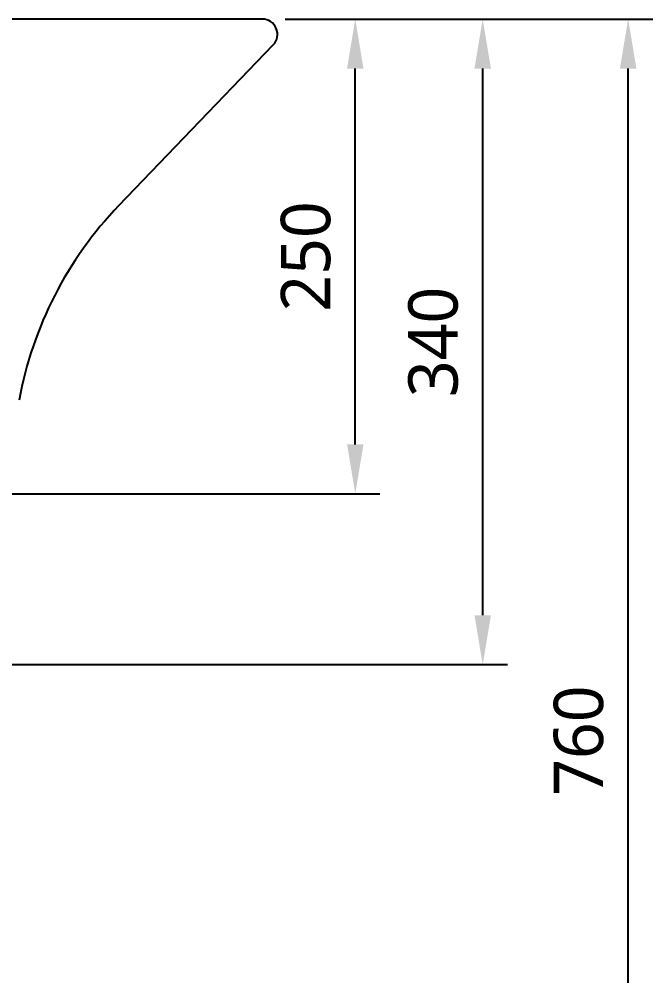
# Model space of a CAD drawing. Extents: x 7158 to 10258, y -4678 to -2578.
# Drawn here: x 8505 to 8839, y -4256 to -3753 of the extents above; entities that cross this region are included whole.
import ezdxf

# ---------------------------------------------------------------- set-up
doc = ezdxf.new("R2010")
doc.units = 0
doc.header["$LTSCALE"] = 20
doc.header["$MEASUREMENT"] = 0
doc.layers.get('DEFPOINTS').update_dxf_attribs({"linetype": 'CONTINUOUS'})
doc.layers.add('1', color=1, linetype='CONTINUOUS')
doc.layers.add('3', color=3, linetype='CONTINUOUS')
doc.styles.get("Standard").update_dxf_attribs({"font": 'NanumGothic.ttf'})
doc.dimstyles.get("Standard").update_dxf_attribs({"dimtxt": 2.5, "dimasz": 2, "dimexe": 2, "dimexo": 1, "dimgap": 1.5, "dimtad": 1, "dimdec": 0, "dimlfac": 10, "dimrnd": 0.5, "dimzin": 0, "dimdsep": 46, "dimtxsty": 'Standard', "dimcen": 0, "dimclrt": 2, "dimadec": 0, "dimazin": 0, "dimtfac": 1, "dimtdec": 0, "dimtmove": 0, "dimatfit": 3, "dimfxl": 1, "dimtolj": 1, "dimtzin": 0, "dimarcsym": 0})

# ---------------------------------------------------------------- blocks, each defined once
blk = doc.blocks.new('*D50')
at = {"layer": '1', "color": 3, "lineweight": -2, "transparency": 16777216}
for p, q in [((8644.9, -3752.52), (8838.52, -3752.52)), ((8825.52, -4486.52), (8825.52, -3778.52)), ((8664.9, -4512.52), (8838.52, -4512.52))]:
    blk.add_line(p, q, dxfattribs=at)
at = {"layer": '1', "color": 3, "transparency": 16777216}
for points in [[(8821.18, -3778.52), (8829.85, -3778.52), (8825.52, -3752.52)], [(8821.18, -4486.52), (8829.85, -4486.52), (8825.52, -4512.52)]]:
    blk.add_solid(points, dxfattribs=at)
at = {"layer": 'DEFPOINTS', "color": 0, "transparency": 16777216}
for p in [(8638.4, -3752.52, 0.64), (8825.52, -3752.52), (8658.4, -4512.52)]:
    blk.add_point(p, dxfattribs=at)
at = {"layer": '1', "color": 2, "transparency": 16777216, "insert": (8799.52, -4132.52), "char_height": 26, "attachment_point": 5, "rotation": 90}
blk.add_mtext('\\A1;760', dxfattribs=at)
blk = doc.blocks.new('*D51')
at = {"layer": '1', "color": 3, "lineweight": -2, "transparency": 16777216}
for p, q in [((8644.9, -3752.52), (8694.86, -3752.52)), ((8681.86, -3976.52), (8681.86, -3778.52)), ((8490.9, -4002.52), (8694.86, -4002.52))]:
    blk.add_line(p, q, dxfattribs=at)
at = {"layer": '1', "color": 3, "transparency": 16777216}
for points in [[(8677.53, -3778.52), (8686.19, -3778.52), (8681.86, -3752.52)], [(8677.53, -3976.52), (8686.19, -3976.52), (8681.86, -4002.52)]]:
    blk.add_solid(points, dxfattribs=at)
at = {"layer": 'DEFPOINTS', "color": 0, "transparency": 16777216}
for p in [(8638.4, -3752.52, 0.64), (8681.86, -3752.52), (8484.4, -4002.52)]:
    blk.add_point(p, dxfattribs=at)
at = {"layer": '1', "color": 2, "transparency": 16777216, "insert": (8655.86, -3877.52), "char_height": 26, "attachment_point": 5, "rotation": 90}
blk.add_mtext('\\A1;250', dxfattribs=at)
blk = doc.blocks.new('*D52')
at = {"layer": '1', "color": 3, "lineweight": -2, "transparency": 16777216}
for p, q in [((8644.9, -3752.52), (8761.95, -3752.52)), ((8748.95, -4066.52), (8748.95, -3778.52)), ((8397.4, -4092.52), (8761.95, -4092.52))]:
    blk.add_line(p, q, dxfattribs=at)
at = {"layer": '1', "color": 3, "transparency": 16777216}
for points in [[(8744.62, -3778.52), (8753.28, -3778.52), (8748.95, -3752.52)], [(8744.62, -4066.52), (8753.28, -4066.52), (8748.95, -4092.52)]]:
    blk.add_solid(points, dxfattribs=at)
at = {"layer": 'DEFPOINTS', "color": 0, "transparency": 16777216}
for p in [(8638.4, -3752.52, 0.64), (8748.95, -3752.52), (8390.9, -4092.52)]:
    blk.add_point(p, dxfattribs=at)
at = {"layer": '1', "color": 2, "transparency": 16777216, "insert": (8722.95, -3922.52), "char_height": 26, "attachment_point": 5, "rotation": 90}
blk.add_mtext('\\A1;340', dxfattribs=at)

msp = doc.modelspace()

# ---------------------------------------------------------------- linework, layer by layer
at = {"layer": '3', "color": 7}
for p, q in [((8632.9, -3752.52), (8358.4, -3752.52)), ((8557.38, -3850.71), (8638.67, -3766.06))]:
    msp.add_line(p, q, dxfattribs=at)
for centre, radius, start, end in [((8632.9, -3760.52), 8, 316.159, 90), ((8701.63, -3989.24), 200, 136.159, 169.6095)]:
    msp.add_arc(centre, radius, start, end, dxfattribs=at)

# ---------------------------------------------------------------- dimensions: what is measured, and where the dimension line sits
at = {"layer": '1'}
for base, p1, picture, middle in [((8748.95, -3752.52), (8390.9, -4092.52), '*D52', (8722.95, -3922.52)), ((8825.52, -3752.52), (8658.4, -4512.52), '*D50', (8799.52, -4132.52))]:
    dim = msp.add_linear_dim(base=base, p1=p1, p2=(8638.4, -3752.52, 0.64), angle=90, dimstyle='Standard', override={"dimscale": 1.3, "dimtxt": 20, "dimasz": 20, "dimexe": 10, "dimexo": 5, "dimgap": 10, "dimlfac": 1, "dimzin": 8, "dimclrd": 3, "dimclre": 3, "dimfxl": 1.25, "dimarcsym": 1}, dxfattribs=at)
    dim.commit()
    dim.dimension.update_dxf_attribs({"geometry": picture, "text_midpoint": middle})
dim = msp.add_linear_dim(base=(8681.86, -3752.52), p1=(8484.4, -4002.52), p2=(8638.4, -3752.52, 0.64), angle=90, text='250', dimstyle='Standard', override={"dimscale": 1.3, "dimtxt": 20, "dimasz": 20, "dimexe": 10, "dimexo": 5, "dimgap": 10, "dimlfac": 1, "dimzin": 8, "dimclrd": 3, "dimclre": 3, "dimfxl": 1.25, "dimarcsym": 1}, dxfattribs=at)
dim.commit()
dim.dimension.update_dxf_attribs({"geometry": '*D51', "text_midpoint": (8655.86, -3877.52)})

doc.saveas('drawing.dxf')
